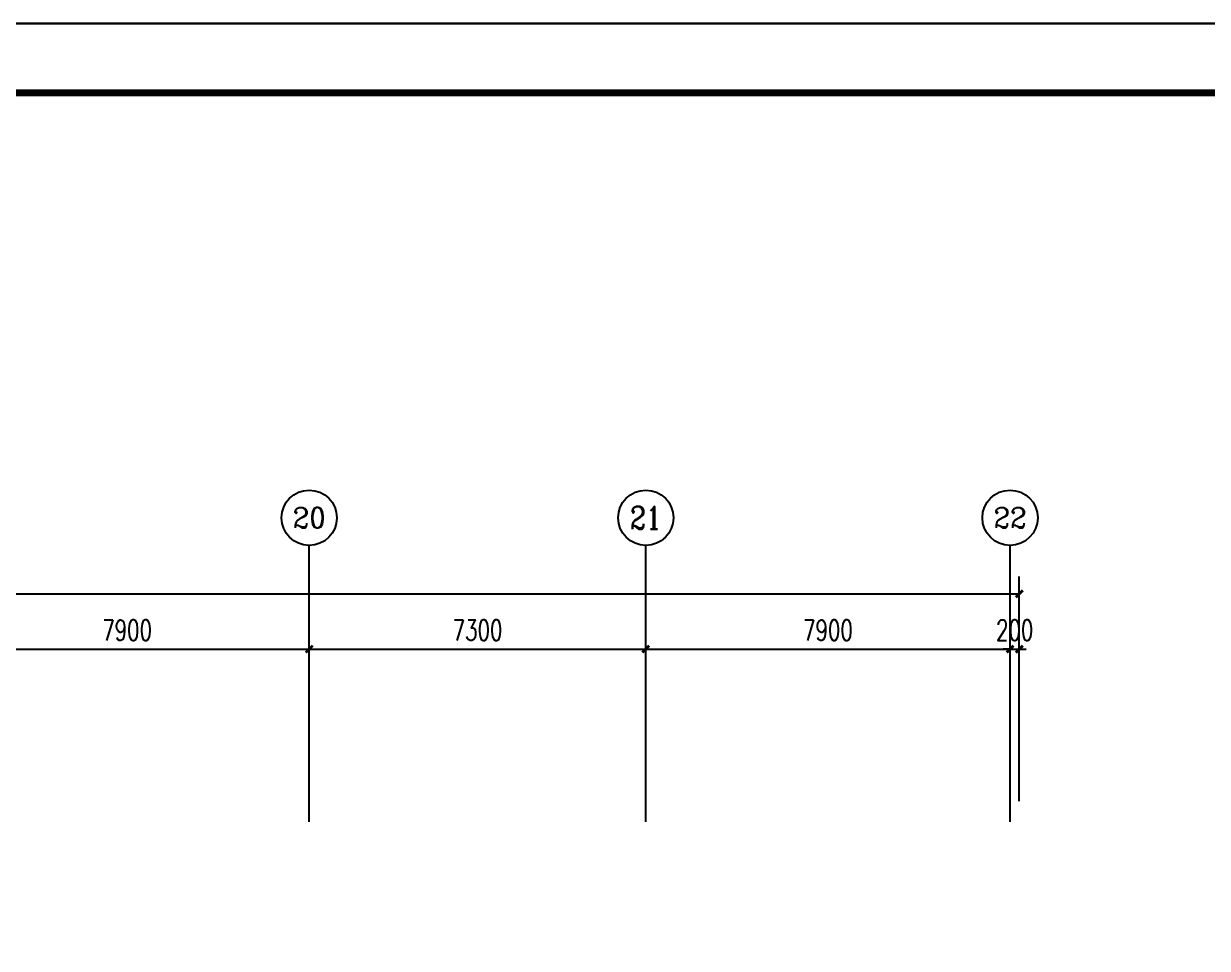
# Model space of a CAD drawing. Extents: x 1398449 to 2142961, y 256969 to 1032940.
# Drawn here: x 1636598 to 1662269, y 326005 to 346069 of the extents above; entities that cross this region are included whole.
import ezdxf
from ezdxf.enums import TextEntityAlignment as Align

# ---------------------------------------------------------------- set-up
doc = ezdxf.new("R2010")
doc.units = 0
doc.header["$LTSCALE"] = 1500
doc.header["$PDSIZE"] = 50
for name, color, linetype in [('1-建筑底图', 8, 'Continuous'), ('AXIS_TEXT', 7, 'Continuous'), ('BTTK', 7, 'Continuous'), ('PUB_TITLE', 4, 'Continuous'), ('党校-主楼（一期）参照$0$PUB_TITLE', 7, 'Continuous')]:
    doc.layers.add(name, color=color, linetype=linetype)
doc.layers.add('yichutu', color=7, linetype='Continuous', true_color=0xffffff, plot=False)
doc.styles.add('_TCH_AXIS', font='COMPLEX', dxfattribs={"bigfont": 'GBCBIG'})
doc.styles.add('_TCH_DIM_T3', font='SIMPLEX', dxfattribs={"width": 0.705882, "bigfont": 'GBCBIG'})
doc.styles.add('COMPLEX', font='COMPLEX')
doc.styles.add('HZ(TK)', font='geniso.shx', dxfattribs={"width": 0.9, "bigfont": 'hztxt.shx'})
doc.styles.get("Standard").update_dxf_attribs({"font": 'gbeitc.shx', "bigfont": 'gbcbig.shx'})
doc.linetypes.add('JIEDI', pattern='A,1.25,-0.25,0.25,-0.25,0.625,["/",Standard,S=0.6,R=0,X=0,Y=-0.3],0.625,-0.25,0.25,-0.25', length=4)
doc.dimstyles.new('_TCH_ARCH&&150', dxfattribs={"dimtxt": 446.25, "dimasz": 150, "dimexe": 375, "dimexo": 450, "dimgap": 189.375, "dimtad": 1, "dimdec": 0, "dimzin": 0, "dimdsep": 46, "dimtxsty": '_TCH_DIM_T3', "dimblk": 'ARCHTICK', "dimcen": 0.09, "dimclrt": 7, "dimazin": 2, "dimtfac": 1, "dimtdec": 0, "dimtix": 1, "dimtmove": 2, "dimatfit": 3, "dimfxl": 1, "dimtolj": 1, "dimtzin": 0, "dimarcsym": 0})

# ---------------------------------------------------------------- blocks, each defined once
blk = doc.blocks.new('_ArchTick')
at = {"color": 0, "linetype": 'ByBlock', "const_width": 0.4}
blk.add_lwpolyline([(-0.5, -0.5), (0.5, 0.5)], dxfattribs=at)
blk = doc.blocks.new('*D534')
at = {"layer": '1-建筑底图', "color": 0, "lineweight": -2, "transparency": 16777216}
for p, q in [((115800, 41881), (115800, 45556)), ((123700, 41881), (123700, 45556)), ((115800, 45181), (123700, 45181))]:
    blk.add_line(p, q, dxfattribs=at)
at = {"layer": 'Defpoints', "color": 0}
for p in [(123700, 45181), (115800, 41431), (123700, 41431)]:
    blk.add_point(p, dxfattribs=at)
at = {"layer": '1-建筑底图', "color": 0, "lineweight": -2, "transparency": 16777216, "xscale": 150, "yscale": 150, "zscale": 150, "rotation": 180}
blk.add_blockref('_ArchTick', (115800, 45181), dxfattribs=at)
at = {"layer": '1-建筑底图', "color": 0, "lineweight": -2, "transparency": 16777216, "xscale": 150, "yscale": 150, "zscale": 150}
blk.add_blockref('_ArchTick', (123700, 45181), dxfattribs=at)
at = {"layer": '1-建筑底图', "color": 7, "transparency": 16777216, "insert": (119750, 45593), "char_height": 446.2, "attachment_point": 5, "style": '_TCH_DIM_T3'}
blk.add_mtext('\\A1;7900', dxfattribs=at)
blk = doc.blocks.new('*D535')
at = {"layer": '1-建筑底图', "color": 0, "lineweight": -2, "transparency": 16777216}
for p, q in [((123700, 41881), (123700, 45556)), ((131000, 41881), (131000, 45556)), ((123700, 45181), (131000, 45181))]:
    blk.add_line(p, q, dxfattribs=at)
at = {"layer": 'Defpoints', "color": 0}
for p in [(131000, 45181), (123700, 41431), (131000, 41431)]:
    blk.add_point(p, dxfattribs=at)
at = {"layer": '1-建筑底图', "color": 0, "lineweight": -2, "transparency": 16777216, "xscale": 150, "yscale": 150, "zscale": 150, "rotation": 180}
blk.add_blockref('_ArchTick', (123700, 45181), dxfattribs=at)
at = {"layer": '1-建筑底图', "color": 0, "lineweight": -2, "transparency": 16777216, "xscale": 150, "yscale": 150, "zscale": 150}
blk.add_blockref('_ArchTick', (131000, 45181), dxfattribs=at)
at = {"layer": '1-建筑底图', "color": 7, "transparency": 16777216, "insert": (127350, 45593), "char_height": 446.2, "attachment_point": 5, "style": '_TCH_DIM_T3'}
blk.add_mtext('\\A1;7300', dxfattribs=at)
blk = doc.blocks.new('*D536')
at = {"layer": '1-建筑底图', "color": 0, "lineweight": -2, "transparency": 16777216}
for p, q in [((131000, 41881), (131000, 45556)), ((138900, 41881), (138900, 45556)), ((131000, 45181), (138900, 45181))]:
    blk.add_line(p, q, dxfattribs=at)
at = {"layer": 'Defpoints', "color": 0}
for p in [(138900, 45181), (131000, 41431), (138900, 41431)]:
    blk.add_point(p, dxfattribs=at)
at = {"layer": '1-建筑底图', "color": 0, "lineweight": -2, "transparency": 16777216, "xscale": 150, "yscale": 150, "zscale": 150, "rotation": 180}
blk.add_blockref('_ArchTick', (131000, 45181), dxfattribs=at)
at = {"layer": '1-建筑底图', "color": 0, "lineweight": -2, "transparency": 16777216, "xscale": 150, "yscale": 150, "zscale": 150}
blk.add_blockref('_ArchTick', (138900, 45181), dxfattribs=at)
at = {"layer": '1-建筑底图', "color": 7, "transparency": 16777216, "insert": (134950, 45593), "char_height": 446.2, "attachment_point": 5, "style": '_TCH_DIM_T3'}
blk.add_mtext('\\A1;7900', dxfattribs=at)
blk = doc.blocks.new('*D473')
at = {"layer": '1-建筑底图', "color": 0, "lineweight": -2, "transparency": 16777216}
for p, q in [((138900, 41881), (138900, 45556)), ((139100, 41881), (139100, 45556)), ((138900, 45181), (138750, 45181)), ((138900, 45181), (139100, 45181)), ((139100, 45181), (139250, 45181))]:
    blk.add_line(p, q, dxfattribs=at)
at = {"layer": 'Defpoints', "color": 0}
for p in [(139100, 45181), (138900, 41431), (139100, 41431)]:
    blk.add_point(p, dxfattribs=at)
at = {"layer": '1-建筑底图', "color": 0, "lineweight": -2, "transparency": 16777216, "xscale": 150, "yscale": 150, "zscale": 150}
blk.add_blockref('_ArchTick', (138900, 45181), dxfattribs=at)
at = {"layer": '1-建筑底图', "color": 0, "lineweight": -2, "transparency": 16777216, "xscale": 150, "yscale": 150, "zscale": 150, "rotation": 180}
blk.add_blockref('_ArchTick', (139100, 45181), dxfattribs=at)
at = {"layer": '1-建筑底图', "color": 7, "transparency": 16777216, "insert": (139000, 45593), "char_height": 446.2, "attachment_point": 5, "style": '_TCH_DIM_T3'}
blk.add_mtext('\\A1;200', dxfattribs=at)
blk = doc.blocks.new('*D474')
at = {"layer": '1-建筑底图', "color": 0, "lineweight": -2, "transparency": 16777216}
for p, q in [((-100, 41881), (-100, 46756)), ((139100, 41881), (139100, 46756)), ((-100, 46381), (139100, 46381))]:
    blk.add_line(p, q, dxfattribs=at)
at = {"layer": 'Defpoints', "color": 0}
for p in [(139100, 46381), (-100, 41431), (139100, 41431)]:
    blk.add_point(p, dxfattribs=at)
at = {"layer": '1-建筑底图', "color": 0, "lineweight": -2, "transparency": 16777216, "xscale": 150, "yscale": 150, "zscale": 150, "rotation": 180}
blk.add_blockref('_ArchTick', (-100, 46381), dxfattribs=at)
at = {"layer": '1-建筑底图', "color": 0, "lineweight": -2, "transparency": 16777216, "xscale": 150, "yscale": 150, "zscale": 150}
blk.add_blockref('_ArchTick', (139100, 46381), dxfattribs=at)
at = {"layer": '1-建筑底图', "color": 7, "transparency": 16777216, "insert": (69500, 46793), "char_height": 446.2, "attachment_point": 5, "style": '_TCH_DIM_T3'}
blk.add_mtext('\\A1;139200', dxfattribs=at)
blk = doc.blocks.new('_AXISO')
blk.add_circle((0, 0), 0.5)
at = {"layer": 'AXIS_TEXT', "style": 'COMPLEX', "width": 1.041667}
blk.add_attdef('A', text='', height=0.56, dxfattribs=at).set_placement((-0.25, -0.28), (0.25, -0.28), align=Align.FIT)
blk = doc.blocks.new('vhtemplate_2020年新竖式图框_A1_1_2', base_point=(-420.5, 0))
at = {"layer": 'PUB_TITLE', "color": 7}
blk.add_lwpolyline([(-420.5, 594), (841, 594), (841, 0), (-420.5, 0)], close=True, dxfattribs=at)
at = {"layer": 'PUB_TITLE', "const_width": 1}
blk.add_lwpolyline([(-395.5, 10), (831, 10), (831, 584), (-395.5, 584)], close=True, dxfattribs=at)
at = {"layer": 'BTTK', "color": 4, "style": 'HZ(TK)', "width": 0.9}
for tag, p in [('合作单位', (796, 511.5)), ('建设单位', (796, 209.5)), ('工程名称', (796, 176.5)), ('子项名称', (806, 160)), ('图纸名称', (796, 141))]:
    blk.add_attdef(tag, text='', height=3.5, dxfattribs=at).set_placement(p, align=Align.MIDDLE_CENTER)
for tag, p in [('注册证书号', (808.5, 309.01)), ('注册印章号', (808.5, 301.01)), ('设计号', (806, 193)), ('图别', (789.75, 34)), ('图号', (822.25, 34)), ('版本号', (789.75, 26)), ('日期', (822.25, 26))]:
    blk.add_attdef(tag, text='', height=3.5, dxfattribs=at).set_placement(p, align=Align.MIDDLE)
blk = doc.blocks.new('yct-1261-594-189225-89100-150-1004.0')
at = {"layer": 'yichutu', "color": 7, "true_color": 0xffffff}
blk.add_lwpolyline([(0, 0), (0, 89100), (189225, 89100), (189225, 0)], close=True, dxfattribs=at)
blk = doc.blocks.new('1-五层建筑底图')
at = {"layer": '1-建筑底图'}
for p, q in [((123700, 41430.7), (123700, 47430.7)), ((131000, 41430.7), (131000, 47430.7)), ((138900, 41430.7), (138900, 47430.7))]:
    blk.add_line(p, q, dxfattribs=at)
ref = blk.add_blockref('_AXISO', (123700, 48030.7), dxfattribs=dict(at, xscale=1200, yscale=1200, zscale=1200))
ref.add_attrib('A', '20', dxfattribs={"layer": 'AXIS_TEXT', "height": 441.41, "style": '_TCH_AXIS'}).set_placement((123342.7, 47810), (124057.3, 47810), align=Align.FIT)
ref = blk.add_blockref('_AXISO', (131000, 48030.7), dxfattribs=dict(at, xscale=1200, yscale=1200, zscale=1200))
ref.add_attrib('A', '21', dxfattribs={"layer": 'AXIS_TEXT', "height": 492.67, "style": '_TCH_AXIS'}).set_placement((130659.8, 47784.3), (131340.2, 47784.3), align=Align.FIT)
ref = blk.add_blockref('_AXISO', (138900, 48030.7), dxfattribs=dict(at, xscale=1200, yscale=1200, zscale=1200))
ref.add_attrib('A', '22', dxfattribs={"layer": 'AXIS_TEXT', "height": 441.41, "style": '_TCH_AXIS'}).set_placement((138542.7, 47810), (139257.3, 47810), align=Align.FIT)
for p1, p2, distance, picture, middle in [((-100, 41430.7), (139100, 41430.7), 4950, '*D474', (69500, 46793.2)), ((115800, 41430.7), (123700, 41430.7), 3750, '*D534', (119750, 45593.2)), ((123700, 41430.7), (131000, 41430.7), 3750, '*D535', (127350, 45593.2)), ((131000, 41430.7), (138900, 41430.7), 3750, '*D536', (134950, 45593.2)), ((138900, 41430.7), (139100, 41430.7), 3750, '*D473', (139000, 45593.2))]:
    dim = blk.add_aligned_dim(p1=p1, p2=p2, distance=distance, dimstyle='_TCH_ARCH&&150', dxfattribs=at)
    dim.commit()
    dim.dimension.update_dxf_attribs({"geometry": picture, "text_midpoint": middle})

msp = doc.modelspace()

# ---------------------------------------------------------------- linework, layer by layer
at = {"layer": '党校-主楼（一期）参照$0$PUB_TITLE'}
msp.add_lwpolyline([(1498789.3, 256969), (1687939.3, 256969), (1687939.3, 346069), (1498789.3, 346069)], close=True, dxfattribs=at)
at = {"layer": '党校-主楼（一期）参照$0$PUB_TITLE', "const_width": 150}
msp.add_lwpolyline([(1502539.3, 258469), (1686439.3, 258469), (1686439.3, 344569), (1502539.3, 344569)], close=True, dxfattribs=at)

# ---------------------------------------------------------------- block references
at = {"xscale": 150, "yscale": 150, "zscale": 150}
msp.add_blockref('vhtemplate_2020年新竖式图框_A1_1_2', (1498714.3, 256969), dxfattribs=at)
at = {"layer": '1-建筑底图', "linetype": 'JIEDI'}
msp.add_blockref('1-五层建筑底图', (1519091, 287317.1), dxfattribs=at)
at = {"layer": 'yichutu'}
msp.add_blockref('yct-1261-594-189225-89100-150-1004.0', (1498714.3, 256969), dxfattribs=at)

doc.saveas('drawing.dxf')
